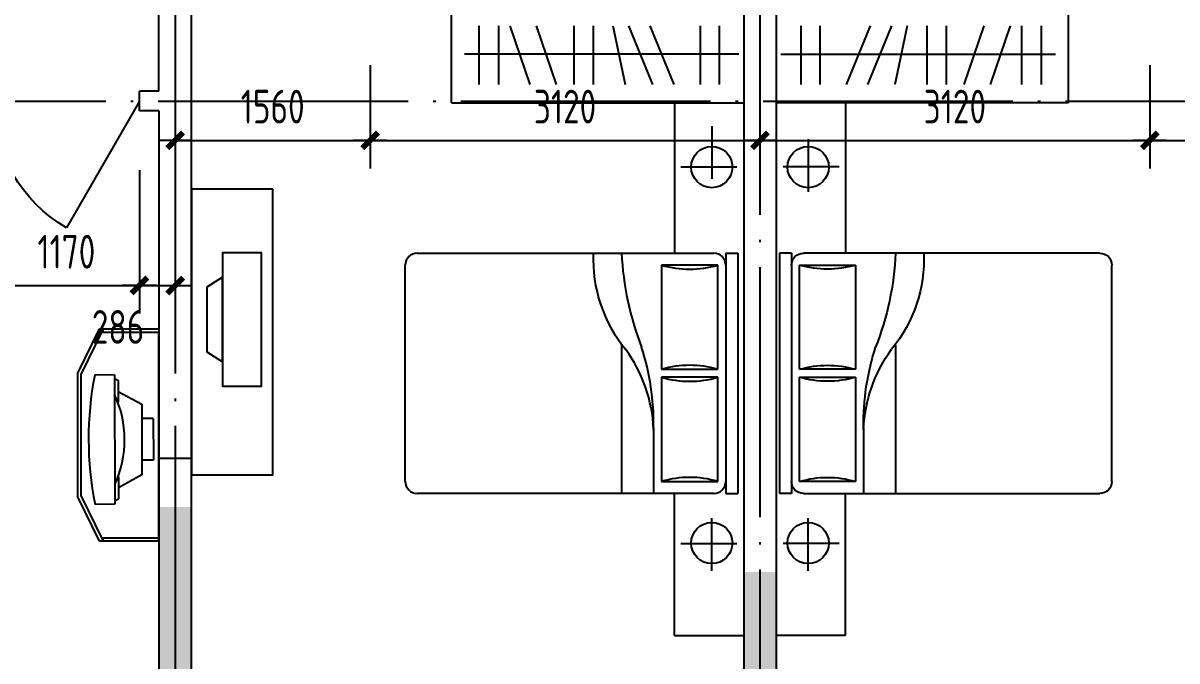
# Model space of a CAD drawing. Extents: x -726032 to 135930, y -151624 to 587044.
# Drawn here: x -706352 to -697117, y 496272 to 501377 of the extents above; entities that cross this region are included whole.
import ezdxf
from ezdxf.enums import TextEntityAlignment as Align

# ---------------------------------------------------------------- set-up
doc = ezdxf.new("R2010")
doc.units = 0
doc.header["$LTSCALE"] = 1000
doc.header["$MEASUREMENT"] = 0
doc.linetypes.add('DOTE', pattern=[2.42, 2, -0.2, 0.02, -0.2])
doc.layers.get('0').update_dxf_attribs({"linetype": 'CONTINUOUS'})
doc.layers.get('DEFPOINTS').update_dxf_attribs({"color": 1, "linetype": 'CONTINUOUS'})
for name, color, linetype in [('COLUMN', 170, 'CONTINUOUS'), ('DOTE', 8, 'DOTE'), ('PUB_DIM', 245, 'CONTINUOUS'), ('WALL', 255, 'CONTINUOUS'), ('WINDOW', 155, 'CONTINUOUS'), ('WINDOW_TEXT', 7, 'CONTINUOUS'), ('家具', 252, 'CONTINUOUS')]:
    doc.layers.add(name, color=color, linetype=linetype)
doc.styles.add('ATT', font='TXT')
doc.styles.add('DIM_FONT', font='isocp.shx', dxfattribs={"width": 0.8})
doc.styles.add('SIMPLEX', font='SIMPLEX.SHX')
doc.dimstyles.new('DIMA', dxfattribs={"dimtxt": 300, "dimasz": 1, "dimexe": 250, "dimexo": 300, "dimgap": 150, "dimtad": 1, "dimdec": 0, "dimzin": 0, "dimdsep": 46, "dimtxsty": 'DIM_FONT', "dimcen": 0.09, "dimse1": 1, "dimclrt": 142, "dimadec": 0, "dimazin": 0, "dimtfac": 1, "dimtdec": 0, "dimtix": 1, "dimtmove": 2, "dimatfit": 3, "dimfxl": 1, "dimtolj": 1, "dimtzin": 0, "dimarcsym": 0})
doc.dimstyles.new('DIMB', dxfattribs={"dimtxt": 300, "dimasz": 1, "dimexe": 250, "dimexo": 300, "dimgap": 150, "dimtad": 1, "dimdec": 0, "dimzin": 0, "dimdsep": 46, "dimtxsty": 'DIM_FONT', "dimcen": 0.09, "dimse2": 1, "dimclrt": 142, "dimadec": 0, "dimazin": 0, "dimtfac": 1, "dimtdec": 0, "dimtix": 1, "dimtmove": 2, "dimatfit": 3, "dimfxl": 1, "dimtolj": 1, "dimtzin": 0, "dimarcsym": 0})
doc.dimstyles.new('DIMN', dxfattribs={"dimtxt": 300, "dimasz": 1, "dimexe": 250, "dimexo": 300, "dimgap": 150, "dimtad": 1, "dimdec": 0, "dimzin": 0, "dimdsep": 46, "dimtxsty": 'DIM_FONT', "dimcen": 0.09, "dimclrt": 142, "dimadec": 0, "dimazin": 0, "dimtfac": 1, "dimtdec": 0, "dimtix": 1, "dimtmove": 2, "dimatfit": 3, "dimfxl": 1, "dimtolj": 1, "dimtzin": 0, "dimarcsym": 0})

# ---------------------------------------------------------------- blocks, each defined once
blk = doc.blocks.new('_DIMX')
blk.add_line((-150, 0), (150, 0))
at = {"const_width": 50}
blk.add_lwpolyline([(-70, -70), (70, 70)], dxfattribs=at)
blk = doc.blocks.new('*D3687')
at = {"layer": 'DEFPOINTS', "color": 0, "transparency": 16777216}
for p in [(-703573.9, 501308.7), (-700453.9, 501308.7), (-700453.9, 500438)]:
    blk.add_point(p, dxfattribs=at)
at = {"layer": 'PUB_DIM', "color": 0, "lineweight": -2, "transparency": 16777216}
for p, q in [((-703573.9, 501038.7), (-703573.9, 500213)), ((-703573, 500438), (-700454.8, 500438))]:
    blk.add_line(p, q, dxfattribs=at)
at = {"layer": 'PUB_DIM', "color": 0, "lineweight": -2, "transparency": 16777216, "xscale": 0.9, "yscale": 0.9, "zscale": 0.9, "rotation": 180}
blk.add_blockref('_DIMX', (-703573.9, 500438), dxfattribs=at)
at = {"layer": 'PUB_DIM', "color": 0, "lineweight": -2, "transparency": 16777216, "xscale": 0.9, "yscale": 0.9, "zscale": 0.9}
blk.add_blockref('_DIMX', (-700453.9, 500438), dxfattribs=at)
at = {"layer": 'PUB_DIM', "color": 142, "transparency": 16777216, "insert": (-702013.9, 500708.1), "char_height": 270, "attachment_point": 5, "style": 'DIM_FONT'}
blk.add_mtext('\\A1;3120', dxfattribs=at)
blk = doc.blocks.new('12PBED04')
at = {"color": 0, "linetype": 'ByBlock'}
for p, q in [((0, 0), (0, 60)), ((3, 60), (0, 60)), ((3, 0), (3, 60)), ((6, 60), (80, 60)), ((21, 43.5), (21, 60)), ((29, 23), (29, 60)), ((5, 57), (5, 31)), ((19, 57), (5, 57)), ((19, 31), (19, 57)), ((83, 57), (83, 3)), ((5, 31), (19, 31)), ((19, 29), (5, 29)), ((5, 29), (5, 3)), ((19, 3), (19, 29)), ((5, 3), (19, 3)), ((3, 0), (0, 0)), ((80, 0), (6, 0))]:
    blk.add_line(p, q, dxfattribs=at)
for centre, radius, start, end in [((6, 57), 3, 90, 180), ((80, 57), 3, 0, 90), ((12, 81), 25, 253.739795, 286.260205), ((83.75, 42.6875), 62.75526, 179.258164, 197.803367), ((57.725806, 45.629032), 36.761918, 182.539782, 216.040311), ((12, 7), 25, 73.739795, 106.260205), ((12, 53), 25, 253.739795, 286.260205), ((-44.51087, -3.358696), 73.587559, 2.616012, 21.406944), ((0.75, 1.5), 35.338541, 357.56726, 39.546081), ((6, 3), 3, 180, 270), ((12, -21), 25, 73.739795, 106.260205), ((80, 3), 3, 270, 0)]:
    blk.add_arc(centre, radius, start, end, dxfattribs=at)
at = {"color": 0, "linetype": 'ByBlock', "style": 'ATT'}
for tag, flags, p in [('ITEM', 3, (50, 35)), ('ROOM_NUMBER', 1, (50, 20.5))]:
    blk.add_attdef(tag, text='', height=6, dxfattribs=dict(at, flags=flags)).set_placement(p, align=Align.CENTER)
blk = doc.blocks.new('*D2210')
at = {"layer": 'DEFPOINTS', "color": 0, "transparency": 16777216}
for p in [(-705419.9, 500469.5), (-705133.9, 500469.5), (-705133.9, 499276.6)]:
    blk.add_point(p, dxfattribs=at)
at = {"layer": 'PUB_DIM', "color": 0, "lineweight": -2, "transparency": 16777216}
for p, q in [((-705133.9, 500199.5), (-705133.9, 499051.6)), ((-705419, 499276.6), (-705134.8, 499276.6))]:
    blk.add_line(p, q, dxfattribs=at)
at = {"layer": 'PUB_DIM', "color": 0, "lineweight": -2, "transparency": 16777216, "xscale": 0.9, "yscale": 0.9, "zscale": 0.9, "rotation": 180}
blk.add_blockref('_DIMX', (-705419.9, 499276.6), dxfattribs=at)
at = {"layer": 'PUB_DIM', "color": 0, "lineweight": -2, "transparency": 16777216, "xscale": 0.9, "yscale": 0.9, "zscale": 0.9}
blk.add_blockref('_DIMX', (-705133.9, 499276.6), dxfattribs=at)
at = {"layer": 'PUB_DIM', "color": 142, "transparency": 16777216, "insert": (-705591.4, 498944.7), "char_height": 270, "attachment_point": 5, "style": 'DIM_FONT'}
blk.add_mtext('\\A1;286', dxfattribs=at)
blk = doc.blocks.new('*D2211')
at = {"layer": 'DEFPOINTS', "color": 0, "transparency": 16777216}
for p in [(-706589.9, 500469.5), (-705419.9, 500469.5), (-705419.9, 499276.6)]:
    blk.add_point(p, dxfattribs=at)
at = {"layer": 'PUB_DIM', "color": 0, "lineweight": -2, "transparency": 16777216}
for p, q in [((-705419.9, 500199.5), (-705419.9, 499051.6)), ((-706589, 499276.6), (-705420.8, 499276.6))]:
    blk.add_line(p, q, dxfattribs=at)
at = {"layer": 'PUB_DIM', "color": 0, "lineweight": -2, "transparency": 16777216, "xscale": 0.9, "yscale": 0.9, "zscale": 0.9, "rotation": 180}
blk.add_blockref('_DIMX', (-706589.9, 499276.6), dxfattribs=at)
at = {"layer": 'PUB_DIM', "color": 0, "lineweight": -2, "transparency": 16777216, "xscale": 0.9, "yscale": 0.9, "zscale": 0.9}
blk.add_blockref('_DIMX', (-705419.9, 499276.6), dxfattribs=at)
at = {"layer": 'PUB_DIM', "color": 142, "transparency": 16777216, "insert": (-706004.9, 499546.6), "char_height": 270, "attachment_point": 5, "style": 'DIM_FONT'}
blk.add_mtext('\\A1;1170', dxfattribs=at)
blk = doc.blocks.new('*D964')
at = {"layer": 'DEFPOINTS', "color": 0, "transparency": 16777216}
for p in [(-705133.9, 501308.7), (-703573.9, 501308.7), (-703573.9, 500438)]:
    blk.add_point(p, dxfattribs=at)
at = {"layer": 'PUB_DIM', "color": 0, "lineweight": -2, "transparency": 16777216}
for p, q in [((-705133.9, 501038.7), (-705133.9, 500213)), ((-703573.9, 501038.7), (-703573.9, 500213)), ((-705133, 500438), (-703574.8, 500438))]:
    blk.add_line(p, q, dxfattribs=at)
at = {"layer": 'PUB_DIM', "color": 0, "lineweight": -2, "transparency": 16777216, "xscale": 0.9, "yscale": 0.9, "zscale": 0.9, "rotation": 180}
blk.add_blockref('_DIMX', (-705133.9, 500438), dxfattribs=at)
at = {"layer": 'PUB_DIM', "color": 0, "lineweight": -2, "transparency": 16777216, "xscale": 0.9, "yscale": 0.9, "zscale": 0.9}
blk.add_blockref('_DIMX', (-703573.9, 500438), dxfattribs=at)
at = {"layer": 'PUB_DIM', "color": 142, "transparency": 16777216, "insert": (-704353.9, 500708), "char_height": 270, "attachment_point": 5, "style": 'DIM_FONT'}
blk.add_mtext('\\A1;1560', dxfattribs=at)
blk = doc.blocks.new('_DBLK')
blk.add_line((-0.5, 0), (0, -0.866))
blk.add_arc((-0.5, 0), 1, 300, 0)
at = {"layer": 'WINDOW_TEXT', "style": 'SIMPLEX', "flags": 9}
blk.add_attdef('A', text='', height=1, dxfattribs=at).set_placement((0, 1.5), align=Align.MIDDLE)
blk = doc.blocks.new('*D1040')
at = {"layer": 'DEFPOINTS', "color": 0, "transparency": 16777216}
for p in [(-697333.9, 501308.7), (-695773.9, 501308.7), (-695773.9, 500438)]:
    blk.add_point(p, dxfattribs=at)
at = {"layer": 'PUB_DIM', "color": 0, "lineweight": -2, "transparency": 16777216}
for p, q in [((-697333.9, 501038.7), (-697333.9, 500213)), ((-695773.9, 501038.7), (-695773.9, 500213)), ((-697333, 500438), (-695774.8, 500438))]:
    blk.add_line(p, q, dxfattribs=at)
at = {"layer": 'PUB_DIM', "color": 0, "lineweight": -2, "transparency": 16777216, "xscale": 0.9, "yscale": 0.9, "zscale": 0.9, "rotation": 180}
blk.add_blockref('_DIMX', (-697333.9, 500438), dxfattribs=at)
at = {"layer": 'PUB_DIM', "color": 0, "lineweight": -2, "transparency": 16777216, "xscale": 0.9, "yscale": 0.9, "zscale": 0.9}
blk.add_blockref('_DIMX', (-695773.9, 500438), dxfattribs=at)
at = {"layer": 'PUB_DIM', "color": 142, "transparency": 16777216, "insert": (-696553.9, 500708), "char_height": 270, "attachment_point": 5, "style": 'DIM_FONT'}
blk.add_mtext('\\A1;1560', dxfattribs=at)
blk = doc.blocks.new('*D2290')
at = {"layer": 'DEFPOINTS', "color": 0, "transparency": 16777216}
for p in [(-700453.9, 501308.7), (-697333.9, 501308.7), (-697333.9, 500438)]:
    blk.add_point(p, dxfattribs=at)
at = {"layer": 'PUB_DIM', "color": 0, "lineweight": -2, "transparency": 16777216}
for p, q in [((-697333.9, 501038.7), (-697333.9, 500213)), ((-700453, 500438), (-697334.8, 500438))]:
    blk.add_line(p, q, dxfattribs=at)
at = {"layer": 'PUB_DIM', "color": 0, "lineweight": -2, "transparency": 16777216, "xscale": 0.9, "yscale": 0.9, "zscale": 0.9, "rotation": 180}
blk.add_blockref('_DIMX', (-700453.9, 500438), dxfattribs=at)
at = {"layer": 'PUB_DIM', "color": 0, "lineweight": -2, "transparency": 16777216, "xscale": 0.9, "yscale": 0.9, "zscale": 0.9}
blk.add_blockref('_DIMX', (-697333.9, 500438), dxfattribs=at)
at = {"layer": 'PUB_DIM', "color": 142, "transparency": 16777216, "insert": (-698893.9, 500708.1), "char_height": 270, "attachment_point": 5, "style": 'DIM_FONT'}
blk.add_mtext('\\A1;3120', dxfattribs=at)

msp = doc.modelspace()

# ---------------------------------------------------------------- linework, layer by layer
at = {"layer": 'COLUMN'}
for points in [[(-705263.9, 495578.4), (-705263.9, 497502.4), (-705003.9, 495578.4), (-705003.9, 497502.4)], [(-700583.9, 495578.4), (-700583.9, 496982.4), (-700323.9, 495578.4), (-700323.9, 496982.4)]]:
    msp.add_solid(points, dxfattribs=at)
at = {"layer": 'DOTE'}
for p, q in [((-705133.9, 522352), (-705133.9, 491880.4)), ((-700453.9, 504262.4), (-700453.9, 491880.4)), ((-712529.2, 500752.4), (-642897.4, 500752.4))]:
    msp.add_line(p, q, dxfattribs=at)
at = {"layer": 'WALL'}
for p, q in [((-700323.9, 504132.4), (-700323.9, 495578.4)), ((-705263.9, 500830.4), (-705263.9, 501766.4)), ((-705003.9, 495578.4), (-705003.9, 501766.4)), ((-700583.9, 501454.4), (-700583.9, 495578.4)), ((-705419.9, 500674.4), (-705419.9, 500830.4)), ((-705263.9, 500830.4), (-705419.9, 500830.4)), ((-705263.9, 500674.4), (-705419.9, 500674.4)), ((-705263.9, 500674.4), (-705263.9, 495578.4)), ((-705003.9, 497892.4), (-705263.9, 497892.4))]:
    msp.add_line(p, q, dxfattribs=at)
at = {"layer": '家具'}
for p, q in [((-702923.8, 500739.4), (-702923.8, 501454.4)), ((-697983.9, 500739.4), (-697983.9, 501454.4)), ((-702704, 501355.9), (-702704, 500884.6)), ((-702546.2, 501355.9), (-702546.2, 500884.6)), ((-702456, 501355.9), (-702296.7, 500884.6)), ((-702244.7, 501355.9), (-702085.3, 500884.6)), ((-701943.1, 501355.9), (-701943.1, 500884.6)), ((-701790, 501355.9), (-701790, 500884.6)), ((-701632.3, 501355.9), (-701533.3, 500884.6)), ((-701507, 501355.9), (-701315.2, 500884.6)), ((-701335.4, 501355.9), (-701143.6, 500884.6)), ((-700932.9, 501355.9), (-700932.9, 500884.6)), ((-700779.8, 501355.9), (-700779.8, 500884.6)), ((-700127.9, 501355.9), (-700127.9, 500884.6)), ((-699974.9, 501355.9), (-699974.9, 500884.6)), ((-699572.4, 501355.9), (-699764.2, 500884.6)), ((-699400.7, 501355.9), (-699592.5, 500884.6)), ((-699275.5, 501355.9), (-699374.5, 500884.6)), ((-699117.7, 501355.9), (-699117.7, 500884.6)), ((-698964.6, 501355.9), (-698964.6, 500884.6)), ((-698663.1, 501355.9), (-698822.4, 500884.6)), ((-698451.7, 501355.9), (-698611, 500884.6)), ((-698361.5, 501355.9), (-698361.5, 500884.6)), ((-698203.8, 501355.9), (-698203.8, 500884.6)), ((-700621.9, 501127.4), (-702819, 501127.4)), ((-700285.8, 501127.4), (-698088.7, 501127.4)), ((-702923.8, 500739.4), (-700583.8, 500739.4)), ((-701138.4, 500739.4), (-701138.4, 499535.4)), ((-697983.9, 500739.4), (-700323.9, 500739.4)), ((-699769.4, 500739.4), (-699769.4, 499535.4)), ((-700839.5, 500550.6), (-700839.5, 500129.2)), ((-700068.2, 500446.6), (-700068.2, 500025.2)), ((-701087.3, 500226.9), (-700639.3, 500226.9)), ((-699820.5, 500226.9), (-700268.4, 500226.9)), ((-705913.9, 498574), (-705739.4, 498929.1)), ((-705887.9, 498563.2), (-705713.4, 498918.4)), ((-705739.4, 498929.1), (-705263.9, 498929.1)), ((-705713.4, 498918.4), (-705713.4, 498903.1)), ((-705713.4, 498903.1), (-705263.9, 498903.1)), ((-705263.9, 497228.9), (-705263.9, 498903.1)), ((-705913.9, 497584), (-705913.9, 498574)), ((-705887.9, 497594.8), (-705887.9, 498563.2)), ((-705620, 498560.7), (-705777.9, 498559.9)), ((-705620, 498560.7), (-705617.4, 497525.2)), ((-705615.4, 498529.6), (-705588.3, 498515.9)), ((-705588.8, 498341.4), (-705588.3, 498515.9)), ((-705590.3, 498429.3), (-705402.2, 498328)), ((-705402.2, 498328), (-705401, 497760.5)), ((-705309.6, 498211.6), (-705401.9, 498211)), ((-705309.6, 498211.6), (-705309, 497878.1)), ((-705309, 497878.1), (-705401.3, 497877.5)), ((-705401, 497760.5), (-705588.5, 497657.1)), ((-705588.8, 497744.5), (-705588.3, 497570)), ((-705739.4, 497228.9), (-705913.9, 497584)), ((-705713.4, 497239.7), (-705887.9, 497594.8)), ((-701138.4, 496476.5), (-701138.4, 497612.2)), ((-699769.4, 496476.5), (-699769.4, 497612.2)), ((-705617.4, 497525.2), (-705775.4, 497524.4)), ((-705615.4, 497556.3), (-705588.3, 497570)), ((-700839.5, 496993), (-700839.5, 497414.3)), ((-700068.2, 496993), (-700068.2, 497414.3)), ((-705263.9, 497228.9), (-705739.4, 497228.9)), ((-705713.4, 497254.9), (-705713.4, 497239.7)), ((-705263.9, 497254.9), (-705713.4, 497254.9)), ((-701087.3, 497212.7), (-700639.3, 497212.7)), ((-699820.5, 497212.7), (-700268.4, 497212.7)), ((-701138.4, 496476.5), (-700583.9, 496476.5)), ((-699769.4, 496476.5), (-700323.9, 496476.5))]:
    msp.add_line(p, q, dxfattribs=at)
for points in [[(-704353.9, 500047.8), (-705003.9, 500047.8), (-705003.9, 497762.4), (-704353.9, 497762.4)], [(-704756.5, 498666.2), (-704756.5, 499342.2), (-704881.3, 499264.2), (-704881.3, 498744.2), (-704756.5, 498666.2), (-704756.5, 498471.2), (-704444.5, 498471.2), (-704444.5, 499537.2), (-704756.5, 499537.2)]]:
    msp.add_lwpolyline(points, close=True, dxfattribs=at)
for centre in [(-700839.5, 500224.3), (-700068.2, 500224.3), (-700839.5, 497215.3), (-700068.2, 497215.3)]:
    msp.add_circle(centre, 165.1, dxfattribs=at)
for centre, radius, start, end in [((-703150.5, 498050.1), 2677, 169.02266, 191.32602), ((-706387.1, 498042.1), 848.4, 335.05606, 25.21232)]:
    msp.add_arc(centre, radius, start, end, dxfattribs=at)

# ---------------------------------------------------------------- block references
at = {"layer": 'WINDOW', "xscale": 1170, "yscale": -1170, "zscale": 1170, "rotation": 180}
msp.add_blockref('_DBLK', (-706004.9, 500752.4), dxfattribs=at)
at = {"layer": '家具', "extrusion": (0, 0, -1)}
for p, xscale, yscale, zscale, rotation in [((700631.9, 499535.4), -32.05280000000023, 32.05280000000494, -32.05280000000023, 180.0000229272689), ((700297.9, 499535.4), 32.05280000000023, 32.05280000000023, -32.0528, 179.9999770727311)]:
    msp.add_blockref('12PBED04', p, dxfattribs=dict(at, xscale=xscale, yscale=yscale, zscale=zscale, rotation=rotation))

# ---------------------------------------------------------------- dimensions: what is measured, and where the dimension line sits
at = {"layer": 'PUB_DIM'}
for base, p1, p2, dimstyle, picture, middle in [((-703573.9, 500438), (-705133.9, 501308.7), (-703573.9, 501308.7), 'DIMN', '*D964', (-704353.9, 500708)), ((-700453.9, 500438), (-703573.9, 501308.7), (-700453.9, 501308.7), 'DIMB', '*D3687', (-702013.9, 500708.1)), ((-697333.9, 500438), (-700453.9, 501308.7), (-697333.9, 501308.7), 'DIMA', '*D2290', (-698893.9, 500708.1)), ((-695773.9, 500438), (-697333.9, 501308.7), (-695773.9, 501308.7), 'DIMN', '*D1040', (-696553.9, 500708))]:
    dim = msp.add_linear_dim(base=base, p1=p1, p2=p2, dimstyle=dimstyle, override={"dimscale": 0.9, "dimblk1": '_DIMX', "dimblk2": '_DIMX', "dimsah": 1}, dxfattribs=at)
    dim.commit()
    dim.dimension.update_dxf_attribs({"geometry": picture, "text_midpoint": middle})
dim = msp.add_aligned_dim(p1=(-706589.9, 500469.5), p2=(-705419.9, 500469.5), distance=-1192.9, dimstyle='DIMA', override={"dimscale": 0.9, "dimblk1": '_DIMX', "dimblk2": '_DIMX', "dimsah": 1}, dxfattribs=at)
dim.commit()
dim.dimension.update_dxf_attribs({"geometry": '*D2211', "text_midpoint": (-706004.9, 499546.6)})
dim = msp.add_linear_dim(base=(-705133.9, 499276.6), p1=(-705419.9, 500469.5), p2=(-705133.9, 500469.5), angle=0, dimstyle='DIMA', override={"dimscale": 0.9, "dimblk1": '_DIMX', "dimblk2": '_DIMX', "dimsah": 1}, dxfattribs=at)
dim.commit()
dim.dimension.update_dxf_attribs({"geometry": '*D2210', "text_midpoint": (-705591.4, 498944.7), "dimtype": 161})

doc.saveas('drawing.dxf')
